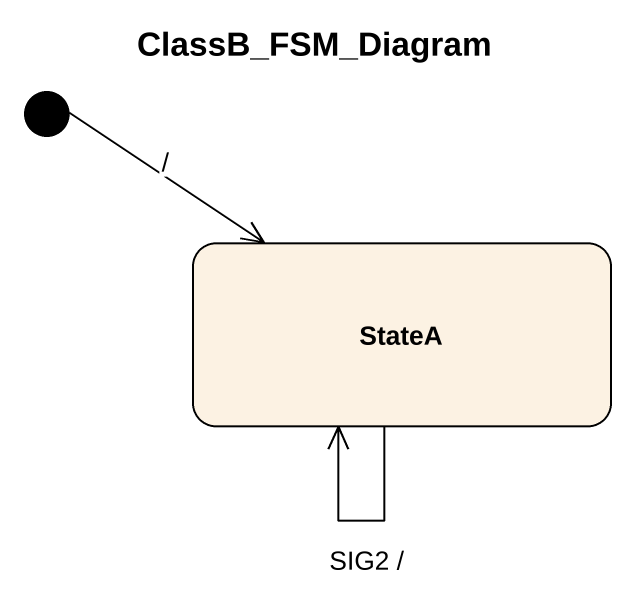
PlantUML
@startuml
title ClassB_FSM_Diagram
hide empty description
state StateA
[*] --> StateA : /
StateA --> StateA : SIG2 /
@enduml
